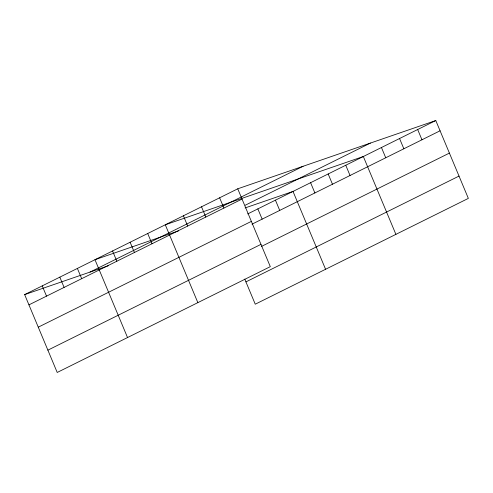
<?xml version="1.0" encoding="UTF-8"?>
<svg xmlns="http://www.w3.org/2000/svg" width="493" height="493" viewBox="0 0 493 493"><rect width="100%" height="100%" fill="white"/><g stroke="black" fill="none" stroke-linecap="round" stroke-linejoin="round"><path stroke-width="0.74" d="M237.743 188.807L270.306 266.658L57.213 372.461L24.65 294.611L237.743 188.807L435.787 120.538L468.35 198.389L255.257 304.193L244.762 279.1M90.003 272.081L303.096 166.283M28.939 304.865L242.032 199.067M245.237 205.23L370.428 143.069M247.714 213.919L435.787 120.538M38.269 327.173L251.362 221.369M252.003 224.173L440.076 130.793M47.883 350.153L260.976 244.355M261.333 246.482L449.406 153.101M245.927 281.885L459.02 176.081M178.558 230.878L94.97 259.7L127.533 337.545M245.089 207.947L293.015 191.426L325.577 269.277M24.65 294.611L108.238 265.795M417.67 129.53L421.965 139.784M399.558 138.527L403.847 148.781M381.446 147.518L385.736 157.772M395.897 234.36L363.335 156.509L165.291 224.783L197.853 302.634M345.753 165.241L350.042 175.496M328.172 173.967L332.467 184.222M310.596 182.7L314.885 192.954M275.433 200.152L279.722 210.412M257.851 208.884L262.147 219.138M219.625 197.804L223.921 208.058M201.514 206.795L205.803 217.049M183.402 215.786L187.691 226.047M147.709 233.509L151.998 243.764M130.127 242.242L134.423 252.496M112.552 250.968L116.841 261.222M77.389 268.426L81.678 278.681M59.807 277.152L64.102 287.413M42.232 285.885L46.521 296.139"/></g></svg>
